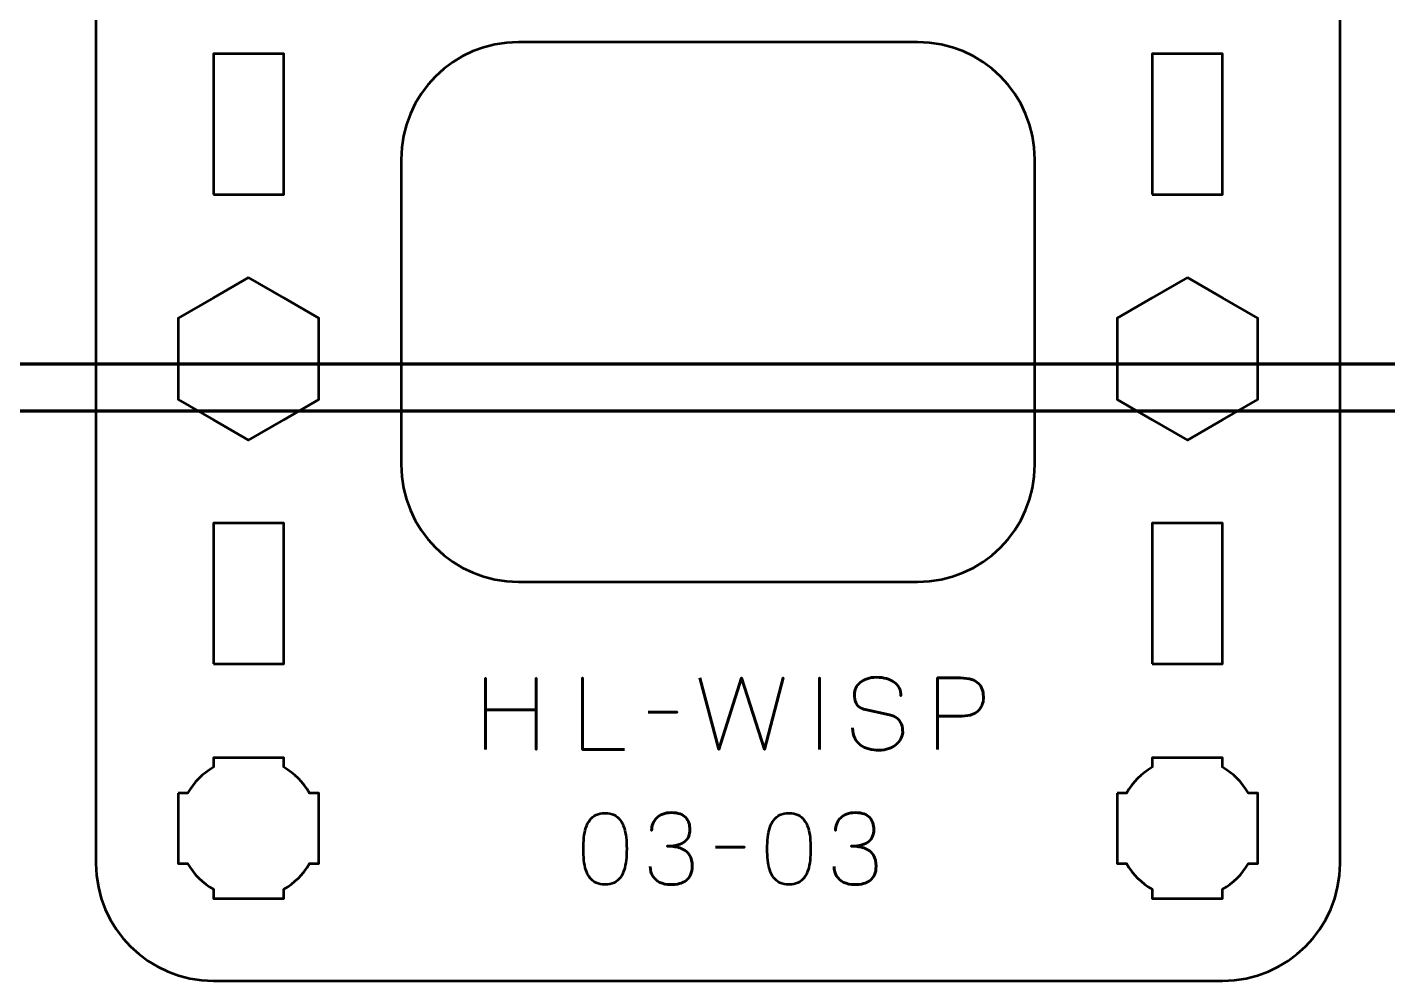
# Model space of a CAD drawing. Header units: centimetres. Extents: x -25.1 to 4.2, y -17.5 to -11.2.
# Drawn here: x -13.44 to -7.65, y -17.5 to -13.44 of the extents above; entities that cross this region are included whole.
import ezdxf

# ---------------------------------------------------------------- set-up
doc = ezdxf.new("R2010")
doc.units = ezdxf.units.CM
doc.header["$MEASUREMENT"] = 0
doc.layers.add('Layer 1', color=7, linetype='Continuous')

msp = doc.modelspace()

# ---------------------------------------------------------------- linework, layer by layer
at = {"layer": 'Layer 1', "color": 253, "lineweight": 53}
for points in [[(-12.65, -14.15), (-12.35, -14.15), (-12.35, -13.55), (-12.65, -13.55), (-12.65, -14.15)], [(-8.65, -14.15), (-8.35, -14.15), (-8.35, -13.55), (-8.65, -13.55), (-8.65, -14.15)], [(-12.65, -16.15), (-12.35, -16.15), (-12.35, -15.55), (-12.65, -15.55), (-12.65, -16.15)], [(-8.65, -16.15), (-8.35, -16.15), (-8.35, -15.55), (-8.65, -15.55), (-8.65, -16.15)]]:
    msp.add_lwpolyline(points, close=True, dxfattribs=at)
for points, knots in [([(-13.15, -17), (-13.15, -17), (-13.15, -12.7), (-13.15, -12.7), (-13.15, -12.7), (-13.15, -12.42391), (-12.92609, -12.2), (-12.65, -12.2), (-12.65, -12.2), (-12.65, -12.2), (-8.35, -12.2), (-8.35, -12.2), (-8.35, -12.2), (-8.07391, -12.2), (-7.85, -12.42391), (-7.85, -12.7), (-7.85, -12.7), (-7.85, -12.7), (-7.85, -17), (-7.85, -17), (-7.85, -17), (-7.85, -17.27609), (-8.07391, -17.5), (-8.35, -17.5), (-8.35, -17.5), (-8.35, -17.5), (-12.65, -17.5), (-12.65, -17.5), (-12.65, -17.5), (-12.92609, -17.5), (-13.15, -17.27609), (-13.15, -17)], [0, 0, 0, 0, 0.125, 0.125, 0.125, 0.125, 0.25, 0.25, 0.25, 0.25, 0.375, 0.375, 0.375, 0.375, 0.5, 0.5, 0.5, 0.5, 0.625, 0.625, 0.625, 0.625, 0.75, 0.75, 0.75, 0.75, 0.875, 0.875, 0.875, 0.875, 1, 1, 1, 1]), ([(-11.85, -15.3), (-11.85, -15.3), (-11.85, -14), (-11.85, -14), (-11.85, -14), (-11.85, -13.72391), (-11.62609, -13.5), (-11.35, -13.5), (-11.35, -13.5), (-11.35, -13.5), (-9.65, -13.5), (-9.65, -13.5), (-9.65, -13.5), (-9.37391, -13.5), (-9.15, -13.72391), (-9.15, -14), (-9.15, -14), (-9.15, -14), (-9.15, -15.3), (-9.15, -15.3), (-9.15, -15.3), (-9.15, -15.57609), (-9.37391, -15.8), (-9.65, -15.8), (-9.65, -15.8), (-9.65, -15.8), (-11.35, -15.8), (-11.35, -15.8), (-11.35, -15.8), (-11.62609, -15.8), (-11.85, -15.57609), (-11.85, -15.3)], [0, 0, 0, 0, 0.125, 0.125, 0.125, 0.125, 0.25, 0.25, 0.25, 0.25, 0.375, 0.375, 0.375, 0.375, 0.5, 0.5, 0.5, 0.5, 0.625, 0.625, 0.625, 0.625, 0.75, 0.75, 0.75, 0.75, 0.875, 0.875, 0.875, 0.875, 1, 1, 1, 1]), ([(-12.5, -14.50359), (-12.5, -14.50359), (-12.35, -14.59019), (-12.35, -14.59019), (-12.35, -14.59019), (-12.35, -14.59019), (-12.2, -14.67679), (-12.2, -14.67679), (-12.2, -14.67679), (-12.2, -14.67679), (-12.2, -14.85), (-12.2, -14.85), (-12.2, -14.85), (-12.2, -14.85), (-12.2, -15.02321), (-12.2, -15.02321), (-12.2, -15.02321), (-12.2, -15.02321), (-12.35, -15.10981), (-12.35, -15.10981), (-12.35, -15.10981), (-12.35, -15.10981), (-12.5, -15.19641), (-12.5, -15.19641), (-12.5, -15.19641), (-12.5, -15.19641), (-12.65, -15.10981), (-12.65, -15.10981), (-12.65, -15.10981), (-12.65, -15.10981), (-12.8, -15.02321), (-12.8, -15.02321), (-12.8, -15.02321), (-12.8, -15.02321), (-12.8, -14.85), (-12.8, -14.85), (-12.8, -14.85), (-12.8, -14.85), (-12.8, -14.67679), (-12.8, -14.67679), (-12.8, -14.67679), (-12.8, -14.67679), (-12.65, -14.59019), (-12.65, -14.59019), (-12.65, -14.59019), (-12.65, -14.59019), (-12.5, -14.50359), (-12.5, -14.50359)], [0, 0, 0, 0, 0.0833333, 0.0833333, 0.0833333, 0.0833333, 0.1666667, 0.1666667, 0.1666667, 0.1666667, 0.25, 0.25, 0.25, 0.25, 0.3333333, 0.3333333, 0.3333333, 0.3333333, 0.4166667, 0.4166667, 0.4166667, 0.4166667, 0.5, 0.5, 0.5, 0.5, 0.5833333, 0.5833333, 0.5833333, 0.5833333, 0.6666667, 0.6666667, 0.6666667, 0.6666667, 0.75, 0.75, 0.75, 0.75, 0.8333333, 0.8333333, 0.8333333, 0.8333333, 0.9166667, 0.9166667, 0.9166667, 0.9166667, 1, 1, 1, 1]), ([(-8.5, -14.50359), (-8.5, -14.50359), (-8.35, -14.59019), (-8.35, -14.59019), (-8.35, -14.59019), (-8.35, -14.59019), (-8.2, -14.67679), (-8.2, -14.67679), (-8.2, -14.67679), (-8.2, -14.67679), (-8.2, -14.85), (-8.2, -14.85), (-8.2, -14.85), (-8.2, -14.85), (-8.2, -15.02321), (-8.2, -15.02321), (-8.2, -15.02321), (-8.2, -15.02321), (-8.35, -15.10981), (-8.35, -15.10981), (-8.35, -15.10981), (-8.35, -15.10981), (-8.5, -15.19641), (-8.5, -15.19641), (-8.5, -15.19641), (-8.5, -15.19641), (-8.65, -15.10981), (-8.65, -15.10981), (-8.65, -15.10981), (-8.65, -15.10981), (-8.8, -15.02321), (-8.8, -15.02321), (-8.8, -15.02321), (-8.8, -15.02321), (-8.8, -14.85), (-8.8, -14.85), (-8.8, -14.85), (-8.8, -14.85), (-8.8, -14.67679), (-8.8, -14.67679), (-8.8, -14.67679), (-8.8, -14.67679), (-8.65, -14.59019), (-8.65, -14.59019), (-8.65, -14.59019), (-8.65, -14.59019), (-8.5, -14.50359), (-8.5, -14.50359)], [0, 0, 0, 0, 0.0833333, 0.0833333, 0.0833333, 0.0833333, 0.1666667, 0.1666667, 0.1666667, 0.1666667, 0.25, 0.25, 0.25, 0.25, 0.3333333, 0.3333333, 0.3333333, 0.3333333, 0.4166667, 0.4166667, 0.4166667, 0.4166667, 0.5, 0.5, 0.5, 0.5, 0.5833333, 0.5833333, 0.5833333, 0.5833333, 0.6666667, 0.6666667, 0.6666667, 0.6666667, 0.75, 0.75, 0.75, 0.75, 0.8333333, 0.8333333, 0.8333333, 0.8333333, 0.9166667, 0.9166667, 0.9166667, 0.9166667, 1, 1, 1, 1]), ([(-11.49038, -16.51494), (-11.49038, -16.51494), (-11.49038, -16.34603), (-11.49038, -16.34603), (-11.49038, -16.34603), (-11.49038, -16.34603), (-11.27491, -16.34603), (-11.27491, -16.34603), (-11.27491, -16.34603), (-11.27491, -16.34603), (-11.27491, -16.51494), (-11.27491, -16.51494), (-11.27491, -16.51494), (-11.27491, -16.51494), (-11.27491, -16.21014), (-11.27491, -16.21014), (-11.27491, -16.21014), (-11.27491, -16.21014), (-11.27491, -16.34603), (-11.27491, -16.34603), (-11.27491, -16.34603), (-11.27491, -16.34603), (-11.49038, -16.34603), (-11.49038, -16.34603), (-11.49038, -16.34603), (-11.49038, -16.34603), (-11.49038, -16.21014), (-11.49038, -16.21014), (-11.49038, -16.21014), (-11.49038, -16.21014), (-11.49038, -16.51494), (-11.49038, -16.51494)], [0, 0, 0, 0, 0.125, 0.125, 0.125, 0.125, 0.25, 0.25, 0.25, 0.25, 0.375, 0.375, 0.375, 0.375, 0.5, 0.5, 0.5, 0.5, 0.625, 0.625, 0.625, 0.625, 0.75, 0.75, 0.75, 0.75, 0.875, 0.875, 0.875, 0.875, 1, 1, 1, 1]), ([(-10.89899, -16.51494), (-10.89899, -16.51494), (-11.07721, -16.51494), (-11.07721, -16.51494), (-11.07721, -16.51494), (-11.07721, -16.51494), (-11.07721, -16.20972), (-11.07721, -16.20972), (-11.07721, -16.20972), (-11.07721, -16.20972), (-11.07721, -16.51494), (-11.07721, -16.51494), (-11.07721, -16.51494), (-11.07721, -16.51494), (-10.89899, -16.51494), (-10.89899, -16.51494)], [0, 0, 0, 0, 0.25, 0.25, 0.25, 0.25, 0.5, 0.5, 0.5, 0.5, 0.75, 0.75, 0.75, 0.75, 1, 1, 1, 1]), ([(-10.57684, -16.20972), (-10.57684, -16.20972), (-10.49641, -16.51494), (-10.49641, -16.51494), (-10.49641, -16.51494), (-10.49641, -16.51494), (-10.39947, -16.20972), (-10.39947, -16.20972), (-10.39947, -16.20972), (-10.39947, -16.20972), (-10.30252, -16.51494), (-10.30252, -16.51494), (-10.30252, -16.51494), (-10.30252, -16.51494), (-10.22209, -16.20972), (-10.22209, -16.20972), (-10.22209, -16.20972), (-10.22209, -16.20972), (-10.30252, -16.51494), (-10.30252, -16.51494), (-10.30252, -16.51494), (-10.30252, -16.51494), (-10.39947, -16.20972), (-10.39947, -16.20972), (-10.39947, -16.20972), (-10.39947, -16.20972), (-10.49641, -16.51494), (-10.49641, -16.51494), (-10.49641, -16.51494), (-10.49641, -16.51494), (-10.57684, -16.20972), (-10.57684, -16.20972)], [0, 0, 0, 0, 0.125, 0.125, 0.125, 0.125, 0.25, 0.25, 0.25, 0.25, 0.375, 0.375, 0.375, 0.375, 0.5, 0.5, 0.5, 0.5, 0.625, 0.625, 0.625, 0.625, 0.75, 0.75, 0.75, 0.75, 0.875, 0.875, 0.875, 0.875, 1, 1, 1, 1]), ([(-10.06757, -16.51494), (-10.06757, -16.51494), (-10.06757, -16.20972), (-10.06757, -16.20972), (-10.06757, -16.20972), (-10.06757, -16.20972), (-10.06757, -16.51494), (-10.06757, -16.51494)], [0, 0, 0, 0, 0.5, 0.5, 0.5, 0.5, 1, 1, 1, 1]), ([(-9.9266, -16.42265), (-9.92646, -16.43952), (-9.9235, -16.45398), (-9.91757, -16.46605), (-9.91757, -16.46605), (-9.91171, -16.47804), (-9.90353, -16.48785), (-9.89323, -16.49547), (-9.89323, -16.49547), (-9.88286, -16.50302), (-9.87093, -16.50859), (-9.85746, -16.51219), (-9.85746, -16.51219), (-9.84405, -16.51572), (-9.82966, -16.51748), (-9.81442, -16.51748), (-9.81442, -16.51748), (-9.79904, -16.51741), (-9.78521, -16.51515), (-9.77286, -16.51085), (-9.77286, -16.51085), (-9.76058, -16.50654), (-9.75007, -16.50076), (-9.74125, -16.49349), (-9.74125, -16.49349), (-9.7325, -16.48622), (-9.72573, -16.47811), (-9.72093, -16.46908), (-9.72093, -16.46908), (-9.71613, -16.46005), (-9.71359, -16.45081), (-9.71324, -16.44128), (-9.71324, -16.44128), (-9.71282, -16.42879), (-9.71465, -16.41736), (-9.71867, -16.40706), (-9.71867, -16.40706), (-9.7227, -16.39676), (-9.72891, -16.38815), (-9.7373, -16.3811), (-9.7373, -16.3811), (-9.74563, -16.37404), (-9.75614, -16.3691), (-9.7687, -16.36635), (-9.7687, -16.36635), (-9.7687, -16.36635), (-9.87241, -16.34391), (-9.87241, -16.34391), (-9.87241, -16.34391), (-9.88215, -16.34187), (-9.89055, -16.33841), (-9.89746, -16.33361), (-9.89746, -16.33361), (-9.90438, -16.32875), (-9.90974, -16.32204), (-9.91341, -16.31343), (-9.91341, -16.31343), (-9.91708, -16.3049), (-9.91898, -16.29403), (-9.91898, -16.28084), (-9.91898, -16.28084), (-9.91898, -16.27082), (-9.91693, -16.26137), (-9.91277, -16.25248), (-9.91277, -16.25248), (-9.90868, -16.24359), (-9.90261, -16.23575), (-9.89464, -16.22884), (-9.89464, -16.22884), (-9.88667, -16.222), (-9.87679, -16.21663), (-9.86508, -16.21275), (-9.86508, -16.21275), (-9.85329, -16.2088), (-9.83982, -16.20683), (-9.82458, -16.20676), (-9.82458, -16.20676), (-9.80927, -16.20676), (-9.79523, -16.20852), (-9.78239, -16.21205), (-9.78239, -16.21205), (-9.76962, -16.21558), (-9.75854, -16.22066), (-9.74923, -16.22743), (-9.74923, -16.22743), (-9.73991, -16.2342), (-9.73272, -16.24253), (-9.72778, -16.25226), (-9.72778, -16.25226), (-9.72284, -16.26207), (-9.72051, -16.27329), (-9.72086, -16.28592), (-9.72086, -16.28592), (-9.72051, -16.27329), (-9.72284, -16.26207), (-9.72778, -16.25226), (-9.72778, -16.25226), (-9.73272, -16.24253), (-9.73991, -16.2342), (-9.74923, -16.22743), (-9.74923, -16.22743), (-9.75854, -16.22066), (-9.76962, -16.21558), (-9.78239, -16.21205), (-9.78239, -16.21205), (-9.79523, -16.20852), (-9.80927, -16.20676), (-9.82458, -16.20676), (-9.82458, -16.20676), (-9.83982, -16.20683), (-9.85329, -16.2088), (-9.86508, -16.21275), (-9.86508, -16.21275), (-9.87679, -16.21663), (-9.88667, -16.222), (-9.89464, -16.22884), (-9.89464, -16.22884), (-9.90261, -16.23575), (-9.90868, -16.24359), (-9.91277, -16.25248), (-9.91277, -16.25248), (-9.91693, -16.26137), (-9.91898, -16.27082), (-9.91898, -16.28084), (-9.91898, -16.28084), (-9.91898, -16.29403), (-9.91715, -16.3049), (-9.91362, -16.31336), (-9.91362, -16.31336), (-9.91002, -16.3219), (-9.90473, -16.32853), (-9.89781, -16.3334), (-9.89781, -16.3334), (-9.8909, -16.3382), (-9.88243, -16.34173), (-9.87241, -16.34391), (-9.87241, -16.34391), (-9.87241, -16.34391), (-9.7687, -16.36635), (-9.7687, -16.36635), (-9.7687, -16.36635), (-9.75586, -16.3691), (-9.74527, -16.37404), (-9.73695, -16.3811), (-9.73695, -16.3811), (-9.72855, -16.38815), (-9.72241, -16.39676), (-9.71846, -16.40706), (-9.71846, -16.40706), (-9.71458, -16.41736), (-9.71282, -16.42879), (-9.71324, -16.44128), (-9.71324, -16.44128), (-9.71359, -16.45081), (-9.71613, -16.46005), (-9.72093, -16.46908), (-9.72093, -16.46908), (-9.72573, -16.47811), (-9.7325, -16.48622), (-9.74125, -16.49349), (-9.74125, -16.49349), (-9.75007, -16.50076), (-9.76058, -16.50654), (-9.77286, -16.51085), (-9.77286, -16.51085), (-9.78521, -16.51515), (-9.79904, -16.51741), (-9.81442, -16.51748), (-9.81442, -16.51748), (-9.82966, -16.51748), (-9.84405, -16.51572), (-9.85746, -16.51219), (-9.85746, -16.51219), (-9.87093, -16.50859), (-9.88286, -16.50302), (-9.89323, -16.49547), (-9.89323, -16.49547), (-9.90353, -16.48785), (-9.91171, -16.47804), (-9.91757, -16.46605), (-9.91757, -16.46605), (-9.9235, -16.45398), (-9.92646, -16.43952), (-9.9266, -16.42265)], [0, 0, 0, 0, 0.0217391, 0.0217391, 0.0217391, 0.0217391, 0.0434783, 0.0434783, 0.0434783, 0.0434783, 0.0652174, 0.0652174, 0.0652174, 0.0652174, 0.0869565, 0.0869565, 0.0869565, 0.0869565, 0.1086957, 0.1086957, 0.1086957, 0.1086957, 0.1304348, 0.1304348, 0.1304348, 0.1304348, 0.1521739, 0.1521739, 0.1521739, 0.1521739, 0.173913, 0.173913, 0.173913, 0.173913, 0.1956522, 0.1956522, 0.1956522, 0.1956522, 0.2173913, 0.2173913, 0.2173913, 0.2173913, 0.2391304, 0.2391304, 0.2391304, 0.2391304, 0.2608696, 0.2608696, 0.2608696, 0.2608696, 0.2826087, 0.2826087, 0.2826087, 0.2826087, 0.3043478, 0.3043478, 0.3043478, 0.3043478, 0.326087, 0.326087, 0.326087, 0.326087, 0.3478261, 0.3478261, 0.3478261, 0.3478261, 0.3695652, 0.3695652, 0.3695652, 0.3695652, 0.3913043, 0.3913043, 0.3913043, 0.3913043, 0.4130435, 0.4130435, 0.4130435, 0.4130435, 0.4347826, 0.4347826, 0.4347826, 0.4347826, 0.4565217, 0.4565217, 0.4565217, 0.4565217, 0.4782609, 0.4782609, 0.4782609, 0.4782609, 0.5, 0.5, 0.5, 0.5, 0.5217391, 0.5217391, 0.5217391, 0.5217391, 0.5434783, 0.5434783, 0.5434783, 0.5434783, 0.5652174, 0.5652174, 0.5652174, 0.5652174, 0.5869565, 0.5869565, 0.5869565, 0.5869565, 0.6086957, 0.6086957, 0.6086957, 0.6086957, 0.6304348, 0.6304348, 0.6304348, 0.6304348, 0.6521739, 0.6521739, 0.6521739, 0.6521739, 0.673913, 0.673913, 0.673913, 0.673913, 0.6956522, 0.6956522, 0.6956522, 0.6956522, 0.7173913, 0.7173913, 0.7173913, 0.7173913, 0.7391304, 0.7391304, 0.7391304, 0.7391304, 0.7608696, 0.7608696, 0.7608696, 0.7608696, 0.7826087, 0.7826087, 0.7826087, 0.7826087, 0.8043478, 0.8043478, 0.8043478, 0.8043478, 0.826087, 0.826087, 0.826087, 0.826087, 0.8478261, 0.8478261, 0.8478261, 0.8478261, 0.8695652, 0.8695652, 0.8695652, 0.8695652, 0.8913043, 0.8913043, 0.8913043, 0.8913043, 0.9130435, 0.9130435, 0.9130435, 0.9130435, 0.9347826, 0.9347826, 0.9347826, 0.9347826, 0.9565217, 0.9565217, 0.9565217, 0.9565217, 0.9782609, 0.9782609, 0.9782609, 0.9782609, 1, 1, 1, 1]), ([(-9.56465, -16.51494), (-9.56465, -16.51494), (-9.56465, -16.20972), (-9.56465, -16.20972), (-9.56465, -16.20972), (-9.56465, -16.20972), (-9.46728, -16.20972), (-9.46728, -16.20972), (-9.46728, -16.20972), (-9.44781, -16.20979), (-9.4318, -16.21198), (-9.41917, -16.21621), (-9.41917, -16.21621), (-9.40661, -16.22037), (-9.39673, -16.22616), (-9.3896, -16.2335), (-9.3896, -16.2335), (-9.38248, -16.24076), (-9.3774, -16.24909), (-9.37429, -16.25847), (-9.37429, -16.25847), (-9.37126, -16.26786), (-9.3695, -16.27766), (-9.36907, -16.28804), (-9.36907, -16.28804), (-9.36858, -16.29841), (-9.36978, -16.30857), (-9.3726, -16.31844), (-9.3726, -16.31844), (-9.37549, -16.32832), (-9.38036, -16.33728), (-9.38735, -16.34533), (-9.38735, -16.34533), (-9.39426, -16.35337), (-9.40364, -16.35979), (-9.41543, -16.36452), (-9.41543, -16.36452), (-9.42721, -16.36931), (-9.44181, -16.37171), (-9.45924, -16.37185), (-9.45924, -16.37185), (-9.45924, -16.37185), (-9.56465, -16.37185), (-9.56465, -16.37185), (-9.56465, -16.37185), (-9.56465, -16.37185), (-9.45924, -16.37185), (-9.45924, -16.37185), (-9.45924, -16.37185), (-9.44217, -16.37171), (-9.4277, -16.36931), (-9.41599, -16.36452), (-9.41599, -16.36452), (-9.40421, -16.35979), (-9.39482, -16.35337), (-9.38777, -16.34533), (-9.38777, -16.34533), (-9.38078, -16.33728), (-9.37577, -16.32832), (-9.37281, -16.31844), (-9.37281, -16.31844), (-9.36985, -16.30857), (-9.36858, -16.29841), (-9.36907, -16.28804), (-9.36907, -16.28804), (-9.3695, -16.27766), (-9.37126, -16.26786), (-9.37443, -16.25847), (-9.37443, -16.25847), (-9.37754, -16.24909), (-9.38276, -16.24076), (-9.38989, -16.2335), (-9.38989, -16.2335), (-9.39708, -16.22616), (-9.40696, -16.22037), (-9.41952, -16.21621), (-9.41952, -16.21621), (-9.43215, -16.21198), (-9.44802, -16.20979), (-9.46728, -16.20972), (-9.46728, -16.20972), (-9.46728, -16.20972), (-9.56465, -16.20972), (-9.56465, -16.20972), (-9.56465, -16.20972), (-9.56465, -16.20972), (-9.56465, -16.51494), (-9.56465, -16.51494)], [0, 0, 0, 0, 0.0454545, 0.0454545, 0.0454545, 0.0454545, 0.0909091, 0.0909091, 0.0909091, 0.0909091, 0.1363636, 0.1363636, 0.1363636, 0.1363636, 0.1818182, 0.1818182, 0.1818182, 0.1818182, 0.2272727, 0.2272727, 0.2272727, 0.2272727, 0.2727273, 0.2727273, 0.2727273, 0.2727273, 0.3181818, 0.3181818, 0.3181818, 0.3181818, 0.3636364, 0.3636364, 0.3636364, 0.3636364, 0.4090909, 0.4090909, 0.4090909, 0.4090909, 0.4545455, 0.4545455, 0.4545455, 0.4545455, 0.5, 0.5, 0.5, 0.5, 0.5454545, 0.5454545, 0.5454545, 0.5454545, 0.5909091, 0.5909091, 0.5909091, 0.5909091, 0.6363636, 0.6363636, 0.6363636, 0.6363636, 0.6818182, 0.6818182, 0.6818182, 0.6818182, 0.7272727, 0.7272727, 0.7272727, 0.7272727, 0.7727273, 0.7727273, 0.7727273, 0.7727273, 0.8181818, 0.8181818, 0.8181818, 0.8181818, 0.8636364, 0.8636364, 0.8636364, 0.8636364, 0.9090909, 0.9090909, 0.9090909, 0.9090909, 0.9545455, 0.9545455, 0.9545455, 0.9545455, 1, 1, 1, 1]), ([(-10.79697, -16.35534), (-10.79697, -16.35534), (-10.67378, -16.35534), (-10.67378, -16.35534), (-10.67378, -16.35534), (-10.67378, -16.35534), (-10.79697, -16.35534), (-10.79697, -16.35534)], [0, 0, 0, 0, 0.5, 0.5, 0.5, 0.5, 1, 1, 1, 1]), ([(-12.8, -16.7), (-12.8, -16.7), (-12.75985, -16.7), (-12.75985, -16.7), (-12.75985, -16.7), (-12.7335, -16.65447), (-12.69553, -16.6165), (-12.65, -16.59015), (-12.65, -16.59015), (-12.65, -16.59015), (-12.65, -16.55), (-12.65, -16.55), (-12.65, -16.55), (-12.65, -16.55), (-12.5, -16.55), (-12.5, -16.55), (-12.5, -16.55), (-12.5, -16.55), (-12.35, -16.55), (-12.35, -16.55), (-12.35, -16.55), (-12.35, -16.55), (-12.35, -16.59015), (-12.35, -16.59015), (-12.35, -16.59015), (-12.30447, -16.6165), (-12.2665, -16.65447), (-12.24015, -16.7), (-12.24015, -16.7), (-12.24015, -16.7), (-12.2, -16.7), (-12.2, -16.7), (-12.2, -16.7), (-12.2, -16.7), (-12.2, -16.85), (-12.2, -16.85), (-12.2, -16.85), (-12.2, -16.85), (-12.2, -17), (-12.2, -17), (-12.2, -17), (-12.2, -17), (-12.24015, -17), (-12.24015, -17), (-12.24015, -17), (-12.2665, -17.04553), (-12.30447, -17.0835), (-12.35, -17.10985), (-12.35, -17.10985), (-12.35, -17.10985), (-12.35, -17.15), (-12.35, -17.15), (-12.35, -17.15), (-12.35, -17.15), (-12.5, -17.15), (-12.5, -17.15), (-12.5, -17.15), (-12.5, -17.15), (-12.65, -17.15), (-12.65, -17.15), (-12.65, -17.15), (-12.65, -17.15), (-12.65, -17.10985), (-12.65, -17.10985), (-12.65, -17.10985), (-12.69553, -17.0835), (-12.7335, -17.04553), (-12.75985, -17), (-12.75985, -17), (-12.75985, -17), (-12.8, -17), (-12.8, -17), (-12.8, -17), (-12.8, -17), (-12.8, -16.85), (-12.8, -16.85), (-12.8, -16.85), (-12.8, -16.85), (-12.8, -16.7), (-12.8, -16.7)], [0, 0, 0, 0, 0.05, 0.05, 0.05, 0.05, 0.1, 0.1, 0.1, 0.1, 0.15, 0.15, 0.15, 0.15, 0.2, 0.2, 0.2, 0.2, 0.25, 0.25, 0.25, 0.25, 0.3, 0.3, 0.3, 0.3, 0.35, 0.35, 0.35, 0.35, 0.4, 0.4, 0.4, 0.4, 0.45, 0.45, 0.45, 0.45, 0.5, 0.5, 0.5, 0.5, 0.55, 0.55, 0.55, 0.55, 0.6, 0.6, 0.6, 0.6, 0.65, 0.65, 0.65, 0.65, 0.7, 0.7, 0.7, 0.7, 0.75, 0.75, 0.75, 0.75, 0.8, 0.8, 0.8, 0.8, 0.85, 0.85, 0.85, 0.85, 0.9, 0.9, 0.9, 0.9, 0.95, 0.95, 0.95, 0.95, 1, 1, 1, 1]), ([(-8.8, -16.7), (-8.8, -16.7), (-8.75985, -16.7), (-8.75985, -16.7), (-8.75985, -16.7), (-8.7335, -16.65447), (-8.69553, -16.6165), (-8.65, -16.59015), (-8.65, -16.59015), (-8.65, -16.59015), (-8.65, -16.55), (-8.65, -16.55), (-8.65, -16.55), (-8.65, -16.55), (-8.5, -16.55), (-8.5, -16.55), (-8.5, -16.55), (-8.5, -16.55), (-8.35, -16.55), (-8.35, -16.55), (-8.35, -16.55), (-8.35, -16.55), (-8.35, -16.59015), (-8.35, -16.59015), (-8.35, -16.59015), (-8.30447, -16.6165), (-8.2665, -16.65447), (-8.24015, -16.7), (-8.24015, -16.7), (-8.24015, -16.7), (-8.2, -16.7), (-8.2, -16.7), (-8.2, -16.7), (-8.2, -16.7), (-8.2, -16.85), (-8.2, -16.85), (-8.2, -16.85), (-8.2, -16.85), (-8.2, -17), (-8.2, -17), (-8.2, -17), (-8.2, -17), (-8.24015, -17), (-8.24015, -17), (-8.24015, -17), (-8.2665, -17.04553), (-8.30447, -17.0835), (-8.35, -17.10985), (-8.35, -17.10985), (-8.35, -17.10985), (-8.35, -17.15), (-8.35, -17.15), (-8.35, -17.15), (-8.35, -17.15), (-8.5, -17.15), (-8.5, -17.15), (-8.5, -17.15), (-8.5, -17.15), (-8.65, -17.15), (-8.65, -17.15), (-8.65, -17.15), (-8.65, -17.15), (-8.65, -17.10985), (-8.65, -17.10985), (-8.65, -17.10985), (-8.69553, -17.0835), (-8.7335, -17.04553), (-8.75985, -17), (-8.75985, -17), (-8.75985, -17), (-8.8, -17), (-8.8, -17), (-8.8, -17), (-8.8, -17), (-8.8, -16.85), (-8.8, -16.85), (-8.8, -16.85), (-8.8, -16.85), (-8.8, -16.7), (-8.8, -16.7)], [0, 0, 0, 0, 0.05, 0.05, 0.05, 0.05, 0.1, 0.1, 0.1, 0.1, 0.15, 0.15, 0.15, 0.15, 0.2, 0.2, 0.2, 0.2, 0.25, 0.25, 0.25, 0.25, 0.3, 0.3, 0.3, 0.3, 0.35, 0.35, 0.35, 0.35, 0.4, 0.4, 0.4, 0.4, 0.45, 0.45, 0.45, 0.45, 0.5, 0.5, 0.5, 0.5, 0.55, 0.55, 0.55, 0.55, 0.6, 0.6, 0.6, 0.6, 0.65, 0.65, 0.65, 0.65, 0.7, 0.7, 0.7, 0.7, 0.75, 0.75, 0.75, 0.75, 0.8, 0.8, 0.8, 0.8, 0.85, 0.85, 0.85, 0.85, 0.9, 0.9, 0.9, 0.9, 0.95, 0.95, 0.95, 0.95, 1, 1, 1, 1]), ([(-10.98132, -17.09025), (-10.96651, -17.09018), (-10.95374, -17.08757), (-10.94308, -17.08249), (-10.94308, -17.08249), (-10.9325, -17.07741), (-10.92368, -17.07014), (-10.91663, -17.0609), (-10.91663, -17.0609), (-10.90964, -17.05159), (-10.90414, -17.04058), (-10.90005, -17.02788), (-10.90005, -17.02788), (-10.89602, -17.01518), (-10.89313, -17.00128), (-10.89151, -16.98604), (-10.89151, -16.98604), (-10.88981, -16.9708), (-10.88897, -16.95478), (-10.88904, -16.93785), (-10.88904, -16.93785), (-10.88897, -16.92099), (-10.88981, -16.90497), (-10.89151, -16.8898), (-10.89151, -16.8898), (-10.89313, -16.87463), (-10.89602, -16.86066), (-10.90005, -16.84796), (-10.90005, -16.84796), (-10.90414, -16.83533), (-10.90964, -16.82433), (-10.91663, -16.81494), (-10.91663, -16.81494), (-10.92368, -16.80563), (-10.9325, -16.79836), (-10.94308, -16.79328), (-10.94308, -16.79328), (-10.95374, -16.78813), (-10.96651, -16.78552), (-10.98132, -16.78545), (-10.98132, -16.78545), (-10.99614, -16.78552), (-11.00891, -16.78813), (-11.01957, -16.79328), (-11.01957, -16.79328), (-11.03015, -16.79836), (-11.03897, -16.80563), (-11.04602, -16.81494), (-11.04602, -16.81494), (-11.05301, -16.82433), (-11.05851, -16.83533), (-11.0626, -16.84796), (-11.0626, -16.84796), (-11.06663, -16.86066), (-11.06952, -16.87463), (-11.07114, -16.8898), (-11.07114, -16.8898), (-11.07283, -16.90497), (-11.07368, -16.92099), (-11.07361, -16.93785), (-11.07361, -16.93785), (-11.07368, -16.95478), (-11.07283, -16.9708), (-11.07114, -16.98604), (-11.07114, -16.98604), (-11.06952, -17.00128), (-11.06663, -17.01518), (-11.0626, -17.02788), (-11.0626, -17.02788), (-11.05851, -17.04058), (-11.05301, -17.05159), (-11.04602, -17.0609), (-11.04602, -17.0609), (-11.03897, -17.07014), (-11.03015, -17.07741), (-11.01957, -17.08249), (-11.01957, -17.08249), (-11.00891, -17.08757), (-10.99614, -17.09018), (-10.98132, -17.09025)], [0, 0, 0, 0, 0.05, 0.05, 0.05, 0.05, 0.1, 0.1, 0.1, 0.1, 0.15, 0.15, 0.15, 0.15, 0.2, 0.2, 0.2, 0.2, 0.25, 0.25, 0.25, 0.25, 0.3, 0.3, 0.3, 0.3, 0.35, 0.35, 0.35, 0.35, 0.4, 0.4, 0.4, 0.4, 0.45, 0.45, 0.45, 0.45, 0.5, 0.5, 0.5, 0.5, 0.55, 0.55, 0.55, 0.55, 0.6, 0.6, 0.6, 0.6, 0.65, 0.65, 0.65, 0.65, 0.7, 0.7, 0.7, 0.7, 0.75, 0.75, 0.75, 0.75, 0.8, 0.8, 0.8, 0.8, 0.85, 0.85, 0.85, 0.85, 0.9, 0.9, 0.9, 0.9, 0.95, 0.95, 0.95, 0.95, 1, 1, 1, 1]), ([(-10.98132, -17.09025), (-10.96651, -17.09018), (-10.95374, -17.08757), (-10.94308, -17.08249), (-10.94308, -17.08249), (-10.9325, -17.07741), (-10.92368, -17.07014), (-10.91663, -17.0609), (-10.91663, -17.0609), (-10.90964, -17.05159), (-10.90414, -17.04058), (-10.90005, -17.02788), (-10.90005, -17.02788), (-10.89602, -17.01518), (-10.89313, -17.00128), (-10.89151, -16.98604), (-10.89151, -16.98604), (-10.88981, -16.9708), (-10.88897, -16.95478), (-10.88904, -16.93785), (-10.88904, -16.93785), (-10.88897, -16.92099), (-10.88981, -16.90497), (-10.89151, -16.8898), (-10.89151, -16.8898), (-10.89313, -16.87463), (-10.89602, -16.86066), (-10.90005, -16.84796), (-10.90005, -16.84796), (-10.90414, -16.83533), (-10.90964, -16.82433), (-10.91663, -16.81494), (-10.91663, -16.81494), (-10.92368, -16.80563), (-10.9325, -16.79836), (-10.94308, -16.79328), (-10.94308, -16.79328), (-10.95374, -16.78813), (-10.96651, -16.78552), (-10.98132, -16.78545), (-10.98132, -16.78545), (-10.99614, -16.78552), (-11.00891, -16.78813), (-11.01957, -16.79328), (-11.01957, -16.79328), (-11.03015, -16.79836), (-11.03897, -16.80563), (-11.04602, -16.81494), (-11.04602, -16.81494), (-11.05301, -16.82433), (-11.05851, -16.83533), (-11.0626, -16.84796), (-11.0626, -16.84796), (-11.06663, -16.86066), (-11.06952, -16.87463), (-11.07114, -16.8898), (-11.07114, -16.8898), (-11.07283, -16.90497), (-11.07368, -16.92099), (-11.07361, -16.93785), (-11.07361, -16.93785), (-11.07368, -16.95478), (-11.07283, -16.9708), (-11.07114, -16.98604), (-11.07114, -16.98604), (-11.06952, -17.00128), (-11.06663, -17.01518), (-11.0626, -17.02788), (-11.0626, -17.02788), (-11.05851, -17.04058), (-11.05301, -17.05159), (-11.04602, -17.0609), (-11.04602, -17.0609), (-11.03897, -17.07014), (-11.03015, -17.07741), (-11.01957, -17.08249), (-11.01957, -17.08249), (-11.00891, -17.08757), (-10.99614, -17.09018), (-10.98132, -17.09025)], [0, 0, 0, 0, 0.05, 0.05, 0.05, 0.05, 0.1, 0.1, 0.1, 0.1, 0.15, 0.15, 0.15, 0.15, 0.2, 0.2, 0.2, 0.2, 0.25, 0.25, 0.25, 0.25, 0.3, 0.3, 0.3, 0.3, 0.35, 0.35, 0.35, 0.35, 0.4, 0.4, 0.4, 0.4, 0.45, 0.45, 0.45, 0.45, 0.5, 0.5, 0.5, 0.5, 0.55, 0.55, 0.55, 0.55, 0.6, 0.6, 0.6, 0.6, 0.65, 0.65, 0.65, 0.65, 0.7, 0.7, 0.7, 0.7, 0.75, 0.75, 0.75, 0.75, 0.8, 0.8, 0.8, 0.8, 0.85, 0.85, 0.85, 0.85, 0.9, 0.9, 0.9, 0.9, 0.95, 0.95, 0.95, 0.95, 1, 1, 1, 1]), ([(-10.78871, -17.01363), (-10.78864, -17.02887), (-10.78511, -17.04213), (-10.77813, -17.05363), (-10.77813, -17.05363), (-10.77114, -17.06506), (-10.76119, -17.07402), (-10.74821, -17.08044), (-10.74821, -17.08044), (-10.73523, -17.08686), (-10.71964, -17.09011), (-10.7015, -17.09025), (-10.7015, -17.09025), (-10.68789, -17.09025), (-10.67554, -17.08884), (-10.66432, -17.08588), (-10.66432, -17.08588), (-10.65317, -17.08291), (-10.64358, -17.07833), (-10.63546, -17.07205), (-10.63546, -17.07205), (-10.62735, -17.06577), (-10.62114, -17.05765), (-10.6167, -17.04778), (-10.6167, -17.04778), (-10.61232, -17.03783), (-10.61014, -17.0259), (-10.61007, -17.01193), (-10.61007, -17.01193), (-10.60999, -16.99331), (-10.6138, -16.97757), (-10.62135, -16.9648), (-10.62135, -16.9648), (-10.6289, -16.95203), (-10.64062, -16.94244), (-10.65635, -16.93588), (-10.65635, -16.93588), (-10.67208, -16.92931), (-10.69226, -16.926), (-10.71674, -16.926), (-10.71674, -16.926), (-10.69847, -16.92607), (-10.68316, -16.92438), (-10.67067, -16.92092), (-10.67067, -16.92092), (-10.65825, -16.91746), (-10.64831, -16.91259), (-10.64083, -16.90624), (-10.64083, -16.90624), (-10.63335, -16.89996), (-10.62792, -16.89248), (-10.62467, -16.88388), (-10.62467, -16.88388), (-10.62135, -16.87534), (-10.61973, -16.86596), (-10.6198, -16.85573), (-10.6198, -16.85573), (-10.61973, -16.84549), (-10.62114, -16.83604), (-10.62396, -16.82729), (-10.62396, -16.82729), (-10.62672, -16.81854), (-10.63123, -16.81085), (-10.63737, -16.80429), (-10.63737, -16.80429), (-10.64351, -16.79773), (-10.65162, -16.79258), (-10.66157, -16.78891), (-10.66157, -16.78891), (-10.67159, -16.78524), (-10.6838, -16.78341), (-10.69812, -16.78334), (-10.69812, -16.78334), (-10.71237, -16.78341), (-10.72486, -16.78552), (-10.73544, -16.78962), (-10.73544, -16.78962), (-10.7461, -16.79371), (-10.75484, -16.79928), (-10.7619, -16.80641), (-10.7619, -16.80641), (-10.76888, -16.81353), (-10.77411, -16.82165), (-10.77756, -16.83082), (-10.77756, -16.83082), (-10.78109, -16.83999), (-10.78278, -16.84973), (-10.78278, -16.85996), (-10.78278, -16.85996), (-10.78278, -16.84973), (-10.78109, -16.83999), (-10.77756, -16.83082), (-10.77756, -16.83082), (-10.77411, -16.82165), (-10.76888, -16.81353), (-10.7619, -16.80641), (-10.7619, -16.80641), (-10.75484, -16.79928), (-10.7461, -16.79371), (-10.73544, -16.78962), (-10.73544, -16.78962), (-10.72486, -16.78552), (-10.71237, -16.78341), (-10.69812, -16.78334), (-10.69812, -16.78334), (-10.6838, -16.78341), (-10.67159, -16.78524), (-10.66157, -16.78891), (-10.66157, -16.78891), (-10.65162, -16.79258), (-10.64351, -16.79773), (-10.63737, -16.80429), (-10.63737, -16.80429), (-10.63123, -16.81085), (-10.62672, -16.81854), (-10.62396, -16.82729), (-10.62396, -16.82729), (-10.62114, -16.83604), (-10.61973, -16.84549), (-10.6198, -16.85573), (-10.6198, -16.85573), (-10.61973, -16.86596), (-10.62135, -16.87534), (-10.62467, -16.88388), (-10.62467, -16.88388), (-10.62792, -16.89248), (-10.63335, -16.89996), (-10.64083, -16.90624), (-10.64083, -16.90624), (-10.64831, -16.91259), (-10.65825, -16.91746), (-10.67067, -16.92092), (-10.67067, -16.92092), (-10.68316, -16.92438), (-10.69847, -16.92607), (-10.71674, -16.926), (-10.71674, -16.926), (-10.69226, -16.926), (-10.67208, -16.92931), (-10.65635, -16.93588), (-10.65635, -16.93588), (-10.64062, -16.94244), (-10.6289, -16.95203), (-10.62135, -16.9648), (-10.62135, -16.9648), (-10.6138, -16.97757), (-10.60999, -16.99331), (-10.61007, -17.01193), (-10.61007, -17.01193), (-10.61014, -17.0259), (-10.61232, -17.03783), (-10.6167, -17.04778), (-10.6167, -17.04778), (-10.62114, -17.05765), (-10.62735, -17.06577), (-10.63546, -17.07205), (-10.63546, -17.07205), (-10.64358, -17.07833), (-10.65317, -17.08291), (-10.66432, -17.08588), (-10.66432, -17.08588), (-10.67554, -17.08884), (-10.68789, -17.09025), (-10.7015, -17.09025), (-10.7015, -17.09025), (-10.71964, -17.09011), (-10.73523, -17.08686), (-10.74821, -17.08044), (-10.74821, -17.08044), (-10.76119, -17.07402), (-10.77114, -17.06506), (-10.77813, -17.05363), (-10.77813, -17.05363), (-10.78511, -17.04213), (-10.78864, -17.02887), (-10.78871, -17.01363)], [0, 0, 0, 0, 0.0227273, 0.0227273, 0.0227273, 0.0227273, 0.0454545, 0.0454545, 0.0454545, 0.0454545, 0.0681818, 0.0681818, 0.0681818, 0.0681818, 0.0909091, 0.0909091, 0.0909091, 0.0909091, 0.1136364, 0.1136364, 0.1136364, 0.1136364, 0.1363636, 0.1363636, 0.1363636, 0.1363636, 0.1590909, 0.1590909, 0.1590909, 0.1590909, 0.1818182, 0.1818182, 0.1818182, 0.1818182, 0.2045455, 0.2045455, 0.2045455, 0.2045455, 0.2272727, 0.2272727, 0.2272727, 0.2272727, 0.25, 0.25, 0.25, 0.25, 0.2727273, 0.2727273, 0.2727273, 0.2727273, 0.2954545, 0.2954545, 0.2954545, 0.2954545, 0.3181818, 0.3181818, 0.3181818, 0.3181818, 0.3409091, 0.3409091, 0.3409091, 0.3409091, 0.3636364, 0.3636364, 0.3636364, 0.3636364, 0.3863636, 0.3863636, 0.3863636, 0.3863636, 0.4090909, 0.4090909, 0.4090909, 0.4090909, 0.4318182, 0.4318182, 0.4318182, 0.4318182, 0.4545455, 0.4545455, 0.4545455, 0.4545455, 0.4772727, 0.4772727, 0.4772727, 0.4772727, 0.5, 0.5, 0.5, 0.5, 0.5227273, 0.5227273, 0.5227273, 0.5227273, 0.5454545, 0.5454545, 0.5454545, 0.5454545, 0.5681818, 0.5681818, 0.5681818, 0.5681818, 0.5909091, 0.5909091, 0.5909091, 0.5909091, 0.6136364, 0.6136364, 0.6136364, 0.6136364, 0.6363636, 0.6363636, 0.6363636, 0.6363636, 0.6590909, 0.6590909, 0.6590909, 0.6590909, 0.6818182, 0.6818182, 0.6818182, 0.6818182, 0.7045455, 0.7045455, 0.7045455, 0.7045455, 0.7272727, 0.7272727, 0.7272727, 0.7272727, 0.75, 0.75, 0.75, 0.75, 0.7727273, 0.7727273, 0.7727273, 0.7727273, 0.7954545, 0.7954545, 0.7954545, 0.7954545, 0.8181818, 0.8181818, 0.8181818, 0.8181818, 0.8409091, 0.8409091, 0.8409091, 0.8409091, 0.8636364, 0.8636364, 0.8636364, 0.8636364, 0.8863636, 0.8863636, 0.8863636, 0.8863636, 0.9090909, 0.9090909, 0.9090909, 0.9090909, 0.9318182, 0.9318182, 0.9318182, 0.9318182, 0.9545455, 0.9545455, 0.9545455, 0.9545455, 0.9772727, 0.9772727, 0.9772727, 0.9772727, 1, 1, 1, 1]), ([(-10.19774, -17.09025), (-10.18293, -17.09018), (-10.17016, -17.08757), (-10.1595, -17.08249), (-10.1595, -17.08249), (-10.14892, -17.07741), (-10.1401, -17.07014), (-10.13305, -17.0609), (-10.13305, -17.0609), (-10.12606, -17.05159), (-10.12056, -17.04058), (-10.11647, -17.02788), (-10.11647, -17.02788), (-10.11244, -17.01518), (-10.10955, -17.00128), (-10.10793, -16.98604), (-10.10793, -16.98604), (-10.10623, -16.9708), (-10.10539, -16.95478), (-10.10546, -16.93785), (-10.10546, -16.93785), (-10.10539, -16.92099), (-10.10623, -16.90497), (-10.10793, -16.8898), (-10.10793, -16.8898), (-10.10955, -16.87463), (-10.11244, -16.86066), (-10.11647, -16.84796), (-10.11647, -16.84796), (-10.12056, -16.83533), (-10.12606, -16.82433), (-10.13305, -16.81494), (-10.13305, -16.81494), (-10.1401, -16.80563), (-10.14892, -16.79836), (-10.1595, -16.79328), (-10.1595, -16.79328), (-10.17016, -16.78813), (-10.18293, -16.78552), (-10.19774, -16.78545), (-10.19774, -16.78545), (-10.21256, -16.78552), (-10.22533, -16.78813), (-10.23599, -16.79328), (-10.23599, -16.79328), (-10.24657, -16.79836), (-10.25539, -16.80563), (-10.26244, -16.81494), (-10.26244, -16.81494), (-10.26943, -16.82433), (-10.27493, -16.83533), (-10.27902, -16.84796), (-10.27902, -16.84796), (-10.28305, -16.86066), (-10.28594, -16.87463), (-10.28756, -16.8898), (-10.28756, -16.8898), (-10.28925, -16.90497), (-10.2901, -16.92099), (-10.29003, -16.93785), (-10.29003, -16.93785), (-10.2901, -16.95478), (-10.28925, -16.9708), (-10.28756, -16.98604), (-10.28756, -16.98604), (-10.28594, -17.00128), (-10.28305, -17.01518), (-10.27902, -17.02788), (-10.27902, -17.02788), (-10.27493, -17.04058), (-10.26943, -17.05159), (-10.26244, -17.0609), (-10.26244, -17.0609), (-10.25539, -17.07014), (-10.24657, -17.07741), (-10.23599, -17.08249), (-10.23599, -17.08249), (-10.22533, -17.08757), (-10.21256, -17.09018), (-10.19774, -17.09025)], [0, 0, 0, 0, 0.05, 0.05, 0.05, 0.05, 0.1, 0.1, 0.1, 0.1, 0.15, 0.15, 0.15, 0.15, 0.2, 0.2, 0.2, 0.2, 0.25, 0.25, 0.25, 0.25, 0.3, 0.3, 0.3, 0.3, 0.35, 0.35, 0.35, 0.35, 0.4, 0.4, 0.4, 0.4, 0.45, 0.45, 0.45, 0.45, 0.5, 0.5, 0.5, 0.5, 0.55, 0.55, 0.55, 0.55, 0.6, 0.6, 0.6, 0.6, 0.65, 0.65, 0.65, 0.65, 0.7, 0.7, 0.7, 0.7, 0.75, 0.75, 0.75, 0.75, 0.8, 0.8, 0.8, 0.8, 0.85, 0.85, 0.85, 0.85, 0.9, 0.9, 0.9, 0.9, 0.95, 0.95, 0.95, 0.95, 1, 1, 1, 1]), ([(-10.19774, -17.09025), (-10.18293, -17.09018), (-10.17016, -17.08757), (-10.1595, -17.08249), (-10.1595, -17.08249), (-10.14892, -17.07741), (-10.1401, -17.07014), (-10.13305, -17.0609), (-10.13305, -17.0609), (-10.12606, -17.05159), (-10.12056, -17.04058), (-10.11647, -17.02788), (-10.11647, -17.02788), (-10.11244, -17.01518), (-10.10955, -17.00128), (-10.10793, -16.98604), (-10.10793, -16.98604), (-10.10623, -16.9708), (-10.10539, -16.95478), (-10.10546, -16.93785), (-10.10546, -16.93785), (-10.10539, -16.92099), (-10.10623, -16.90497), (-10.10793, -16.8898), (-10.10793, -16.8898), (-10.10955, -16.87463), (-10.11244, -16.86066), (-10.11647, -16.84796), (-10.11647, -16.84796), (-10.12056, -16.83533), (-10.12606, -16.82433), (-10.13305, -16.81494), (-10.13305, -16.81494), (-10.1401, -16.80563), (-10.14892, -16.79836), (-10.1595, -16.79328), (-10.1595, -16.79328), (-10.17016, -16.78813), (-10.18293, -16.78552), (-10.19774, -16.78545), (-10.19774, -16.78545), (-10.21256, -16.78552), (-10.22533, -16.78813), (-10.23599, -16.79328), (-10.23599, -16.79328), (-10.24657, -16.79836), (-10.25539, -16.80563), (-10.26244, -16.81494), (-10.26244, -16.81494), (-10.26943, -16.82433), (-10.27493, -16.83533), (-10.27902, -16.84796), (-10.27902, -16.84796), (-10.28305, -16.86066), (-10.28594, -16.87463), (-10.28756, -16.8898), (-10.28756, -16.8898), (-10.28925, -16.90497), (-10.2901, -16.92099), (-10.29003, -16.93785), (-10.29003, -16.93785), (-10.2901, -16.95478), (-10.28925, -16.9708), (-10.28756, -16.98604), (-10.28756, -16.98604), (-10.28594, -17.00128), (-10.28305, -17.01518), (-10.27902, -17.02788), (-10.27902, -17.02788), (-10.27493, -17.04058), (-10.26943, -17.05159), (-10.26244, -17.0609), (-10.26244, -17.0609), (-10.25539, -17.07014), (-10.24657, -17.07741), (-10.23599, -17.08249), (-10.23599, -17.08249), (-10.22533, -17.08757), (-10.21256, -17.09018), (-10.19774, -17.09025)], [0, 0, 0, 0, 0.05, 0.05, 0.05, 0.05, 0.1, 0.1, 0.1, 0.1, 0.15, 0.15, 0.15, 0.15, 0.2, 0.2, 0.2, 0.2, 0.25, 0.25, 0.25, 0.25, 0.3, 0.3, 0.3, 0.3, 0.35, 0.35, 0.35, 0.35, 0.4, 0.4, 0.4, 0.4, 0.45, 0.45, 0.45, 0.45, 0.5, 0.5, 0.5, 0.5, 0.55, 0.55, 0.55, 0.55, 0.6, 0.6, 0.6, 0.6, 0.65, 0.65, 0.65, 0.65, 0.7, 0.7, 0.7, 0.7, 0.75, 0.75, 0.75, 0.75, 0.8, 0.8, 0.8, 0.8, 0.85, 0.85, 0.85, 0.85, 0.9, 0.9, 0.9, 0.9, 0.95, 0.95, 0.95, 0.95, 1, 1, 1, 1]), ([(-10.00513, -17.01363), (-10.00506, -17.02887), (-10.00153, -17.04213), (-9.99455, -17.05363), (-9.99455, -17.05363), (-9.98756, -17.06506), (-9.97761, -17.07402), (-9.96463, -17.08044), (-9.96463, -17.08044), (-9.95165, -17.08686), (-9.93606, -17.09011), (-9.91792, -17.09025), (-9.91792, -17.09025), (-9.90431, -17.09025), (-9.89196, -17.08884), (-9.88074, -17.08588), (-9.88074, -17.08588), (-9.86959, -17.08291), (-9.86, -17.07833), (-9.85188, -17.07205), (-9.85188, -17.07205), (-9.84377, -17.06577), (-9.83756, -17.05765), (-9.83312, -17.04778), (-9.83312, -17.04778), (-9.82874, -17.03783), (-9.82656, -17.0259), (-9.82649, -17.01193), (-9.82649, -17.01193), (-9.82641, -16.99331), (-9.83022, -16.97757), (-9.83777, -16.9648), (-9.83777, -16.9648), (-9.84532, -16.95203), (-9.85704, -16.94244), (-9.87277, -16.93588), (-9.87277, -16.93588), (-9.8885, -16.92931), (-9.90868, -16.926), (-9.93316, -16.926), (-9.93316, -16.926), (-9.91489, -16.92607), (-9.89958, -16.92438), (-9.88709, -16.92092), (-9.88709, -16.92092), (-9.87467, -16.91746), (-9.86473, -16.91259), (-9.85725, -16.90624), (-9.85725, -16.90624), (-9.84977, -16.89996), (-9.84434, -16.89248), (-9.84109, -16.88388), (-9.84109, -16.88388), (-9.83777, -16.87534), (-9.83615, -16.86596), (-9.83622, -16.85573), (-9.83622, -16.85573), (-9.83615, -16.84549), (-9.83756, -16.83604), (-9.84038, -16.82729), (-9.84038, -16.82729), (-9.84314, -16.81854), (-9.84765, -16.81085), (-9.85379, -16.80429), (-9.85379, -16.80429), (-9.85993, -16.79773), (-9.86804, -16.79258), (-9.87799, -16.78891), (-9.87799, -16.78891), (-9.88801, -16.78524), (-9.90022, -16.78341), (-9.91454, -16.78334), (-9.91454, -16.78334), (-9.92879, -16.78341), (-9.94128, -16.78552), (-9.95186, -16.78962), (-9.95186, -16.78962), (-9.96252, -16.79371), (-9.97126, -16.79928), (-9.97832, -16.80641), (-9.97832, -16.80641), (-9.9853, -16.81353), (-9.99053, -16.82165), (-9.99398, -16.83082), (-9.99398, -16.83082), (-9.99751, -16.83999), (-9.9992, -16.84973), (-9.9992, -16.85996), (-9.9992, -16.85996), (-9.9992, -16.84973), (-9.99751, -16.83999), (-9.99398, -16.83082), (-9.99398, -16.83082), (-9.99053, -16.82165), (-9.9853, -16.81353), (-9.97832, -16.80641), (-9.97832, -16.80641), (-9.97126, -16.79928), (-9.96252, -16.79371), (-9.95186, -16.78962), (-9.95186, -16.78962), (-9.94128, -16.78552), (-9.92879, -16.78341), (-9.91454, -16.78334), (-9.91454, -16.78334), (-9.90022, -16.78341), (-9.88801, -16.78524), (-9.87799, -16.78891), (-9.87799, -16.78891), (-9.86804, -16.79258), (-9.85993, -16.79773), (-9.85379, -16.80429), (-9.85379, -16.80429), (-9.84765, -16.81085), (-9.84314, -16.81854), (-9.84038, -16.82729), (-9.84038, -16.82729), (-9.83756, -16.83604), (-9.83615, -16.84549), (-9.83622, -16.85573), (-9.83622, -16.85573), (-9.83615, -16.86596), (-9.83777, -16.87534), (-9.84109, -16.88388), (-9.84109, -16.88388), (-9.84434, -16.89248), (-9.84977, -16.89996), (-9.85725, -16.90624), (-9.85725, -16.90624), (-9.86473, -16.91259), (-9.87467, -16.91746), (-9.88709, -16.92092), (-9.88709, -16.92092), (-9.89958, -16.92438), (-9.91489, -16.92607), (-9.93316, -16.926), (-9.93316, -16.926), (-9.90868, -16.926), (-9.8885, -16.92931), (-9.87277, -16.93588), (-9.87277, -16.93588), (-9.85704, -16.94244), (-9.84532, -16.95203), (-9.83777, -16.9648), (-9.83777, -16.9648), (-9.83022, -16.97757), (-9.82641, -16.99331), (-9.82649, -17.01193), (-9.82649, -17.01193), (-9.82656, -17.0259), (-9.82874, -17.03783), (-9.83312, -17.04778), (-9.83312, -17.04778), (-9.83756, -17.05765), (-9.84377, -17.06577), (-9.85188, -17.07205), (-9.85188, -17.07205), (-9.86, -17.07833), (-9.86959, -17.08291), (-9.88074, -17.08588), (-9.88074, -17.08588), (-9.89196, -17.08884), (-9.90431, -17.09025), (-9.91792, -17.09025), (-9.91792, -17.09025), (-9.93606, -17.09011), (-9.95165, -17.08686), (-9.96463, -17.08044), (-9.96463, -17.08044), (-9.97761, -17.07402), (-9.98756, -17.06506), (-9.99455, -17.05363), (-9.99455, -17.05363), (-10.00153, -17.04213), (-10.00506, -17.02887), (-10.00513, -17.01363)], [0, 0, 0, 0, 0.0227273, 0.0227273, 0.0227273, 0.0227273, 0.0454545, 0.0454545, 0.0454545, 0.0454545, 0.0681818, 0.0681818, 0.0681818, 0.0681818, 0.0909091, 0.0909091, 0.0909091, 0.0909091, 0.1136364, 0.1136364, 0.1136364, 0.1136364, 0.1363636, 0.1363636, 0.1363636, 0.1363636, 0.1590909, 0.1590909, 0.1590909, 0.1590909, 0.1818182, 0.1818182, 0.1818182, 0.1818182, 0.2045455, 0.2045455, 0.2045455, 0.2045455, 0.2272727, 0.2272727, 0.2272727, 0.2272727, 0.25, 0.25, 0.25, 0.25, 0.2727273, 0.2727273, 0.2727273, 0.2727273, 0.2954545, 0.2954545, 0.2954545, 0.2954545, 0.3181818, 0.3181818, 0.3181818, 0.3181818, 0.3409091, 0.3409091, 0.3409091, 0.3409091, 0.3636364, 0.3636364, 0.3636364, 0.3636364, 0.3863636, 0.3863636, 0.3863636, 0.3863636, 0.4090909, 0.4090909, 0.4090909, 0.4090909, 0.4318182, 0.4318182, 0.4318182, 0.4318182, 0.4545455, 0.4545455, 0.4545455, 0.4545455, 0.4772727, 0.4772727, 0.4772727, 0.4772727, 0.5, 0.5, 0.5, 0.5, 0.5227273, 0.5227273, 0.5227273, 0.5227273, 0.5454545, 0.5454545, 0.5454545, 0.5454545, 0.5681818, 0.5681818, 0.5681818, 0.5681818, 0.5909091, 0.5909091, 0.5909091, 0.5909091, 0.6136364, 0.6136364, 0.6136364, 0.6136364, 0.6363636, 0.6363636, 0.6363636, 0.6363636, 0.6590909, 0.6590909, 0.6590909, 0.6590909, 0.6818182, 0.6818182, 0.6818182, 0.6818182, 0.7045455, 0.7045455, 0.7045455, 0.7045455, 0.7272727, 0.7272727, 0.7272727, 0.7272727, 0.75, 0.75, 0.75, 0.75, 0.7727273, 0.7727273, 0.7727273, 0.7727273, 0.7954545, 0.7954545, 0.7954545, 0.7954545, 0.8181818, 0.8181818, 0.8181818, 0.8181818, 0.8409091, 0.8409091, 0.8409091, 0.8409091, 0.8636364, 0.8636364, 0.8636364, 0.8636364, 0.8863636, 0.8863636, 0.8863636, 0.8863636, 0.9090909, 0.9090909, 0.9090909, 0.9090909, 0.9318182, 0.9318182, 0.9318182, 0.9318182, 0.9545455, 0.9545455, 0.9545455, 0.9545455, 0.9772727, 0.9772727, 0.9772727, 0.9772727, 1, 1, 1, 1]), ([(-10.51016, -16.93065), (-10.51016, -16.93065), (-10.38697, -16.93065), (-10.38697, -16.93065), (-10.38697, -16.93065), (-10.38697, -16.93065), (-10.51016, -16.93065), (-10.51016, -16.93065)], [0, 0, 0, 0, 0.5, 0.5, 0.5, 0.5, 1, 1, 1, 1])]:
    msp.add_open_spline(points, degree=3, knots=knots, dxfattribs=at)
at = {"layer": 'Layer 1', "color": 1, "lineweight": 106}
msp.add_open_spline([(-4.119, -15.27298), (-4.119, -15.27298), (-4.119, -14.87299), (-4.119, -14.87299), (-4.119, -14.87299), (-4.119, -14.87299), (-20.60002, -14.87299), (-20.60002, -14.87299), (-20.60002, -14.87299), (-20.60002, -14.87299), (-20.60002, -15.87299), (-20.60002, -15.87299), (-20.60002, -15.87299), (-20.60002, -15.87299), (-22.627, -15.87299), (-22.627, -15.87299)], degree=3, knots=[0, 0, 0, 0, 0.25, 0.25, 0.25, 0.25, 0.5, 0.5, 0.5, 0.5, 0.75, 0.75, 0.75, 0.75, 1, 1, 1, 1], dxfattribs=at)
at = {"layer": 'Layer 1', "color": 3, "lineweight": 106}
msp.add_open_spline([(-4.627, -15.27298), (-4.627, -15.27298), (-4.627, -15.07299), (-4.627, -15.07299), (-4.627, -15.07299), (-4.627, -15.07299), (-20.80002, -15.07299), (-20.80002, -15.07299), (-20.80002, -15.07299), (-20.80002, -15.07299), (-20.80002, -15.67299), (-20.80002, -15.67299), (-20.80002, -15.67299), (-20.80002, -15.67299), (-22.373, -15.67299), (-22.373, -15.67299)], degree=3, knots=[0, 0, 0, 0, 0.25, 0.25, 0.25, 0.25, 0.5, 0.5, 0.5, 0.5, 0.75, 0.75, 0.75, 0.75, 1, 1, 1, 1], dxfattribs=at)

doc.saveas('drawing.dxf')
